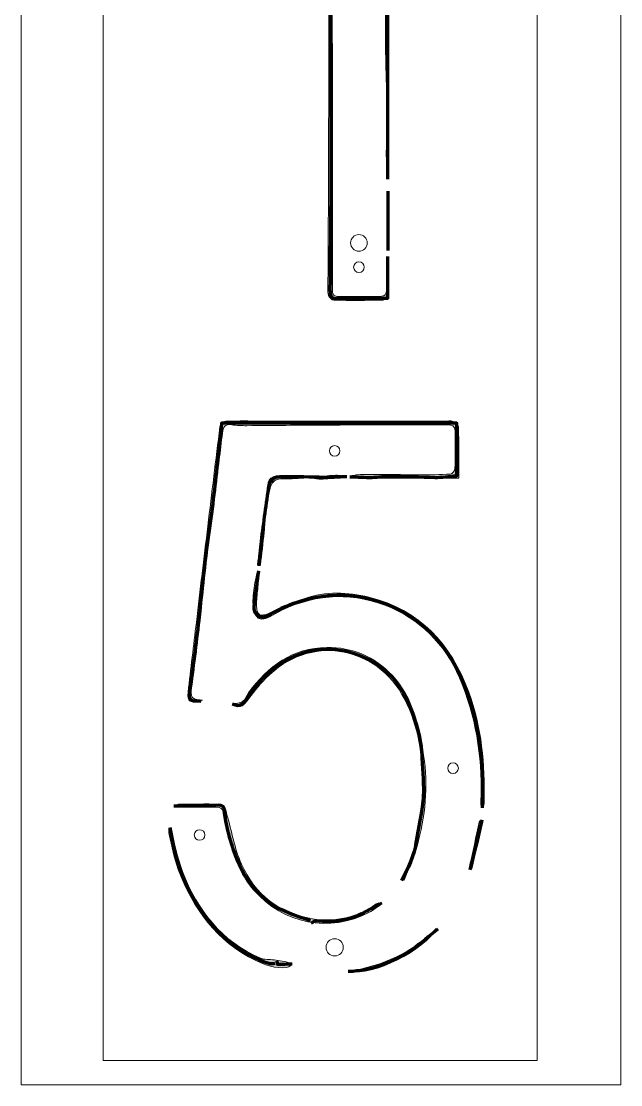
# Model space of a CAD drawing. Extents: x 108 to 503, y -304 to 1097.
# Drawn here: x 108 to 503, y -304 to 396 of the extents above; entities that cross this region are included whole.
import ezdxf

# ---------------------------------------------------------------- set-up
doc = ezdxf.new("R2010")
doc.units = 0
doc.header["$MEASUREMENT"] = 0
for name, color, linetype, lineweight in [('1', 7, 'Continuous', 0), ('2', 7, 'Continuous', 0), ('5', 7, 'Continuous', 0), ('Number Stencils\xa0Image', 7, 'Continuous', 0)]:
    doc.layers.add(name, color=color, linetype=linetype, lineweight=lineweight)
picture_1 = doc.add_image_def('image1.png', size_in_pixel=(395, 1401))
picture_2 = doc.add_image_def('image2.png', size_in_pixel=(395, 1401))

# ---------------------------------------------------------------- blocks, each defined once
blk = doc.blocks.new('Block_1')
at = {"layer": 'Number Stencils\xa0Image', "true_color": 0x000000, "transparency": 33554687}
h = blk.add_hatch(color=18, dxfattribs=at)
h.dxf.hatch_style = 2
edge = h.paths.add_edge_path()
edge.add_spline(control_points=[(350.19, 239.96), (350.19, 231.86), (350.32, 223.75), (350.02, 215.65), (349.99, 214.62), (347.7, 212.85), (346.42, 212.83), (335.59, 212.58), (324.76, 212.55), (313.93, 212.77), (312.72, 212.79), (311.09, 214.51), (310.48, 215.83), (309.83, 217.23), (310.07, 219.09), (310.08, 220.76), (310.2, 247.08), (310.39, 273.4), (310.46, 299.72), (310.61, 354.46), (310.78, 409.2), (310.75, 463.93), (310.74, 487.57), (310.23, 511.2), (309.96, 534.83), (309.89, 540.87), (309.2, 541.65), (302.94, 541.66), (287.27, 541.69), (271.61, 541.76), (255.95, 541.48), (251.91, 541.41), (250.61, 542.74), (250.67, 546.57), (250.81, 555.4), (250.91, 564.24), (250.64, 573.07), (250.5, 577.69), (252.27, 579.15), (256.74, 579.13), (286.07, 578.99), (315.4, 578.95), (344.73, 579.09), (349.69, 579.12), (350.37, 576.83), (350.36, 572.66), (350.26, 523.5), (350.31, 474.34), (350.28, 425.18), (350.24, 383.19), (350.15, 341.21), (350.08, 299.22), (350.08, 297.57), (350.08, 295.93), (349.19, 294.23), (348.96, 299.46), (348.52, 304.7), (348.53, 309.93), (348.54, 319.72), (349, 329.51), (348.91, 339.29), (348.78, 353.1), (348.12, 366.9), (348.04, 380.71), (347.89, 405.34), (347.9, 429.98), (348.03, 454.62), (348.12, 474.27), (348.67, 493.92), (348.66, 513.57), (348.65, 532.88), (348.09, 552.19), (348.01, 571.5), (347.99, 575.74), (346.4, 576.88), (342.39, 576.86), (314.4, 576.77), (286.41, 576.82), (258.42, 576.95), (254.68, 576.96), (252.99, 575.87), (253, 571.84), (253.03, 564.35), (252.67, 556.86), (252.35, 549.38), (252.17, 545), (253.78, 543.12), (258.46, 543.19), (273.96, 543.43), (289.46, 543.31), (304.96, 543.31), (312.02, 543.31), (312.98, 542.41), (312.92, 535.15), (312.8, 522.17), (312.32, 509.18), (312.36, 496.2), (312.49, 454.23), (312.89, 412.26), (312.99, 370.3), (313.1, 320.97), (313.01, 271.64), (313.01, 222.32), (313.01, 215.17), (313.03, 215.18), (320.23, 215.2), (327.06, 215.22), (333.89, 215.21), (340.72, 215.21), (348.71, 215.22), (348.72, 215.22), (348.75, 223.45), (348.76, 228.9), (348.75, 234.36), (348.75, 239.82), (349.23, 239.87), (349.71, 239.92), (350.19, 239.96)], knot_values=[0, 0, 0, 0, 1, 1, 1, 2, 2, 2, 3, 3, 3, 4, 4, 4, 5, 5, 5, 6, 6, 6, 7, 7, 7, 8, 8, 8, 9, 9, 9, 10, 10, 10, 11, 11, 11, 12, 12, 12, 13, 13, 13, 14, 14, 14, 15, 15, 15, 16, 16, 16, 17, 17, 17, 18, 18, 18, 19, 19, 19, 20, 20, 20, 21, 21, 21, 22, 22, 22, 23, 23, 23, 24, 24, 24, 25, 25, 25, 26, 26, 26, 27, 27, 27, 28, 28, 28, 29, 29, 29, 30, 30, 30, 31, 31, 31, 32, 32, 32, 33, 33, 33, 34, 34, 34, 35, 35, 35, 36, 36, 36, 37, 37, 37, 38, 38, 38, 39, 39, 39, 39], degree=3, periodic=0)
h = blk.add_hatch(color=18, dxfattribs=at)
h.dxf.hatch_style = 2
edge = h.paths.add_edge_path()
edge.add_spline(control_points=[(348.85, 246.79), (348.85, 258.9), (348.85, 271), (348.85, 283.11), (349.21, 283.11), (349.57, 283.11), (349.93, 283.11), (349.93, 271), (349.93, 258.9), (349.93, 246.8), (349.57, 246.79), (349.21, 246.79), (348.85, 246.79)], knot_values=[0, 0, 0, 0, 1, 1, 1, 2, 2, 2, 3, 3, 3, 4, 4, 4, 4], degree=3, periodic=0)
h = blk.add_hatch(color=18, dxfattribs=at)
h.dxf.hatch_style = 2
edge = h.paths.add_edge_path()
edge.add_spline(control_points=[(396.24, 95.62), (372.59, 95.62), (349.27, 95.62), (325.96, 95.62), (325.9, 96.14), (325.84, 96.67), (325.79, 97.19), (327.71, 97.44), (329.63, 97.88), (331.55, 97.91), (337.84, 98.02), (344.13, 98.02), (350.42, 97.98), (357.05, 97.93), (363.67, 97.69), (370.29, 97.7), (377.09, 97.72), (383.9, 97.78), (390.67, 98.24), (391.82, 98.32), (393.73, 100.45), (393.77, 101.69), (394.05, 110.01), (393.96, 118.34), (393.91, 126.67), (393.9, 130.08), (391.54, 130.64), (388.78, 130.64), (361.84, 130.6), (334.9, 130.62), (307.96, 130.53), (290.85, 130.47), (273.74, 130.21), (256.63, 130.12), (253.31, 130.1), (249.95, 130.15), (246.69, 130.68), (242.1, 131.43), (240.98, 129.11), (240.54, 125.2), (239.2, 113.29), (237.65, 101.41), (236.15, 89.53), (234.46, 76.17), (232.62, 62.82), (231.04, 49.44), (229.01, 32.1), (227.24, 14.73), (225.23, -2.61), (223.73, -15.49), (221.97, -28.35), (220.44, -41.23), (219.92, -45.54), (217.85, -50.83), (227.34, -50.67), (219.22, -53.01), (217.27, -51.69), (217.94, -45.52), (219.62, -30.14), (221.54, -14.79), (223.36, 0.57), (225.87, 21.7), (228.36, 42.84), (230.9, 63.97), (233.52, 85.77), (236.22, 107.55), (238.84, 129.35), (239.29, 133.08), (242.02, 133.19), (244.73, 133.19), (258.06, 133.22), (271.38, 133.17), (284.7, 133.17), (318.67, 133.15), (352.65, 133.15), (386.62, 133.13), (388.62, 133.13), (390.78, 133.58), (392.56, 132.95), (394.03, 132.42), (396.05, 130.63), (396.08, 129.35), (396.35, 118.26), (396.24, 107.15), (396.24, 95.62)], knot_values=[0, 0, 0, 0, 1, 1, 1, 2, 2, 2, 3, 3, 3, 4, 4, 4, 5, 5, 5, 6, 6, 6, 7, 7, 7, 8, 8, 8, 9, 9, 9, 10, 10, 10, 11, 11, 11, 12, 12, 12, 13, 13, 13, 14, 14, 14, 15, 15, 15, 16, 16, 16, 17, 17, 17, 18, 18, 18, 19, 19, 19, 20, 20, 20, 21, 21, 21, 22, 22, 22, 23, 23, 23, 24, 24, 24, 25, 25, 25, 26, 26, 26, 27, 27, 27, 28, 28, 28, 28], degree=3, periodic=0)
h = blk.add_hatch(color=18, dxfattribs=at)
h.dxf.hatch_style = 2
edge = h.paths.add_edge_path()
edge.add_spline(control_points=[(269.04, 74.03), (269.54, 80.36), (269.77, 86.73), (270.76, 92.99), (271, 94.53), (273.72, 96.79), (275.33, 96.82), (282.87, 96.93), (290.42, 96.37), (297.96, 96.06), (297.96, 96.06), (298.06, 95.92), (298.06, 95.92), (294.67, 95.69), (291.28, 95.42), (287.89, 95.25), (283.96, 95.05), (279.86, 95.54), (276.15, 94.55), (274.35, 94.06), (272.6, 91.09), (271.98, 88.91), (270.6, 84.05), (269.94, 78.98), (268.99, 74), (268.99, 74), (269.04, 74.03), (269.04, 74.03)], knot_values=[0, 0, 0, 0, 1, 1, 1, 2, 2, 2, 3, 3, 3, 4, 4, 4, 5, 5, 5, 6, 6, 6, 7, 7, 7, 8, 8, 8, 9, 9, 9, 9], degree=3, periodic=0)
h = blk.add_hatch(color=18, dxfattribs=at)
h.dxf.hatch_style = 2
edge = h.paths.add_edge_path()
edge.add_spline(control_points=[(297.96, 96.06), (302.37, 96.45), (306.78, 96.88), (311.19, 97.21), (314.67, 97.47), (318.15, 97.61), (321.66, 96.96), (313.83, 95.56), (306.03, 93.54), (298.06, 95.92), (298.06, 95.92), (297.96, 96.06), (297.96, 96.06)], knot_values=[0, 0, 0, 0, 1, 1, 1, 2, 2, 2, 3, 3, 3, 4, 4, 4, 4], degree=3, periodic=0)
h = blk.add_hatch(color=18, dxfattribs=at)
h.dxf.hatch_style = 2
edge = h.paths.add_edge_path()
edge.add_spline(control_points=[(268.99, 74), (268.68, 69.27), (268.51, 64.53), (268.04, 59.82), (267.33, 52.68), (266.41, 45.56), (265.57, 38.43), (264.9, 38.52), (264.24, 38.61), (263.57, 38.7), (265.39, 50.48), (267.21, 62.26), (269.04, 74.03), (269.04, 74.03), (268.99, 74), (268.99, 74)], knot_values=[0, 0, 0, 0, 1, 1, 1, 2, 2, 2, 3, 3, 3, 4, 4, 4, 5, 5, 5, 5], degree=3, periodic=0)
h = blk.add_hatch(color=18, dxfattribs=at)
h.dxf.hatch_style = 2
edge = h.paths.add_edge_path()
edge.add_spline(control_points=[(410.93, -120.8), (410.93, -118.55), (410.89, -116.3), (410.94, -114.05), (411.54, -87.08), (407.52, -60.89), (396.76, -36.04), (386.98, -13.45), (370.66, 3.05), (347.64, 11.81), (322.95, 21.2), (298.66, 18.78), (275.39, 6.28), (274.51, 5.81), (273.63, 5.34), (272.76, 4.85), (269.59, 3.12), (265.8, 1.25), (263.14, 4.35), (261.29, 6.5), (260.72, 10.27), (260.67, 13.33), (260.59, 17.79), (261.41, 22.28), (262.01, 26.73), (262.32, 29.08), (262.98, 31.39), (263.47, 33.71), (263.93, 33.64), (264.38, 33.56), (264.83, 33.48), (264.48, 29.81), (264.1, 26.15), (263.79, 22.48), (263.48, 18.83), (263.04, 15.18), (263.03, 11.52), (263, 5.31), (265.55, 4.05), (271.33, 6.62), (279.05, 10.07), (286.78, 13.59), (294.77, 16.28), (308.67, 20.94), (322.91, 20.7), (337.03, 17.15), (370.66, 8.71), (391.11, -13.55), (402.89, -45.31), (411.58, -68.74), (413.39, -92.95), (413.01, -117.56), (413, -118.39), (412.9, -119.22), (412.75, -120.03), (412.7, -120.3), (412.38, -120.52), (412.18, -120.76), (411.76, -120.77), (411.35, -120.78), (410.93, -120.8)], knot_values=[0, 0, 0, 0, 1, 1, 1, 2, 2, 2, 3, 3, 3, 4, 4, 4, 5, 5, 5, 6, 6, 6, 7, 7, 7, 8, 8, 8, 9, 9, 9, 10, 10, 10, 11, 11, 11, 12, 12, 12, 13, 13, 13, 14, 14, 14, 15, 15, 15, 16, 16, 16, 17, 17, 17, 18, 18, 18, 19, 19, 19, 20, 20, 20, 20], degree=3, periodic=0)
h = blk.add_hatch(color=18, dxfattribs=at)
h.dxf.hatch_style = 2
edge = h.paths.add_edge_path()
edge.add_spline(control_points=[(358.7, -168.64), (358.77, -168.04), (358.67, -167.35), (358.94, -166.86), (369.23, -148.03), (372.28, -127.36), (372.36, -106.5), (372.43, -87.14), (369.7, -67.67), (360.69, -50.2), (342.03, -14), (297.74, -6.82), (268.98, -36.4), (264.47, -41.03), (260.56, -46.26), (256.57, -51.37), (253.33, -55.53), (252.28, -55.88), (247.12, -53.28), (249.43, -52.74), (252.1, -52.77), (253.86, -51.52), (255.62, -50.28), (256.38, -47.69), (257.76, -45.82), (270.62, -28.36), (286.88, -16.19), (309.36, -15.95), (326.14, -15.77), (340.79, -21.99), (352.51, -34.51), (366.38, -49.32), (370.09, -68.1), (373.12, -87.04), (376.36, -107.23), (374.22, -127.25), (368.86, -146.85), (366.76, -154.51), (363.19, -161.77), (360.3, -169.22), (359.77, -169.02), (359.23, -168.83), (358.7, -168.64)], knot_values=[0, 0, 0, 0, 1, 1, 1, 2, 2, 2, 3, 3, 3, 4, 4, 4, 5, 5, 5, 6, 6, 6, 7, 7, 7, 8, 8, 8, 9, 9, 9, 10, 10, 10, 11, 11, 11, 12, 12, 12, 13, 13, 13, 14, 14, 14, 14], degree=3, periodic=0)
h = blk.add_hatch(color=18, dxfattribs=at)
h.dxf.hatch_style = 2
edge = h.paths.add_edge_path()
edge.add_spline(control_points=[(209.95, -119.98), (210.7, -119.71), (211.46, -119.21), (212.21, -119.2), (220.81, -119.12), (229.4, -119.02), (238, -119.12), (242.57, -119.17), (242.67, -123.03), (243.56, -126.2), (246.62, -137.05), (248.55, -148.43), (253.1, -158.63), (262.05, -178.72), (277.74, -191.26), (299.97, -194.7), (315.27, -197.07), (329.26, -193.84), (341.93, -184.89), (342.32, -184.61), (342.82, -184.44), (343.29, -184.31), (343.6, -184.22), (343.94, -184.29), (344.95, -185.31), (342.45, -187.03), (340.1, -189.03), (337.43, -190.42), (310.97, -204.22), (280.81, -198.15), (261.09, -175.6), (249.75, -162.63), (245.82, -146.72), (241.93, -130.7), (241.5, -128.93), (241.14, -127.1), (241.08, -125.28), (240.98, -122.03), (239.4, -121.08), (236.29, -121.13), (227.53, -121.28), (218.77, -121.18), (210.01, -121.18), (209.99, -120.78), (209.97, -120.38), (209.95, -119.98)], knot_values=[0, 0, 0, 0, 1, 1, 1, 2, 2, 2, 3, 3, 3, 4, 4, 4, 5, 5, 5, 6, 6, 6, 7, 7, 7, 8, 8, 8, 9, 9, 9, 10, 10, 10, 11, 11, 11, 12, 12, 12, 13, 13, 13, 14, 14, 14, 15, 15, 15, 15], degree=3, periodic=0)
h = blk.add_hatch(color=18, dxfattribs=at)
h.dxf.hatch_style = 2
edge = h.paths.add_edge_path()
edge.add_spline(control_points=[(412.2, -131.02), (409.74, -141.31), (407.29, -151.6), (404.84, -161.89), (404.28, -161.74), (403.72, -161.59), (403.16, -161.44), (405.42, -151.01), (407.69, -140.58), (409.96, -130.15), (410.7, -130.44), (411.45, -130.73), (412.2, -131.02)], knot_values=[0, 0, 0, 0, 1, 1, 1, 2, 2, 2, 3, 3, 3, 4, 4, 4, 4], degree=3, periodic=0)
h = blk.add_hatch(color=18, dxfattribs=at)
h.dxf.hatch_style = 2
edge = h.paths.add_edge_path()
edge.add_spline(control_points=[(206.38, -135.5), (208.98, -144.89), (210.8, -154.59), (214.31, -163.63), (224.14, -188.97), (239.75, -209.52), (265.55, -220.59), (268.24, -221.75), (271.59, -221.33), (274.61, -221.78), (278.18, -222.3), (281.73, -222.94), (285.27, -223.66), (285.59, -223.72), (285.99, -225.18), (285.89, -225.25), (284.85, -225.9), (283.74, -226.76), (282.59, -226.87), (275.42, -227.51), (268.96, -225.3), (262.55, -222.19), (236.73, -209.64), (221.34, -188.17), (211.41, -162.23), (208.57, -154.83), (207.26, -146.84), (205.35, -139.1), (205.07, -137.94), (205.31, -136.66), (205.31, -135.43), (205.67, -135.45), (206.03, -135.47), (206.38, -135.5)], knot_values=[0, 0, 0, 0, 1, 1, 1, 2, 2, 2, 3, 3, 3, 4, 4, 4, 5, 5, 5, 6, 6, 6, 7, 7, 7, 8, 8, 8, 9, 9, 9, 10, 10, 10, 11, 11, 11, 11], degree=3, periodic=0)
h = blk.add_hatch(color=18, dxfattribs=at)
h.dxf.hatch_style = 2
edge = h.paths.add_edge_path()
edge.add_spline(control_points=[(381.44, -201.06), (374.28, -215.11), (339.31, -232.73), (324.3, -229.38), (346.48, -225.43), (365.78, -216.95), (381.44, -201.06)], knot_values=[0, 0, 0, 0, 1, 1, 1, 2, 2, 2, 2], degree=3, periodic=0)
at = {"layer": 'Number Stencils\xa0Image'}
for points, knots in [([(448, -288), (352.67, -288), (257.33, -288), (162, -288), (162, 165.67), (162, 619.33), (162, 1073), (257.33, 1073), (352.67, 1073), (448, 1073), (448, 619.33), (448, 165.67), (448, -288)], [0, 0, 0, 0, 1, 1, 1, 2, 2, 2, 3, 3, 3, 4, 4, 4, 4]), ([(350.19, 239.96), (349.71, 239.92), (349.23, 239.87), (348.75, 239.82), (348.75, 234.36), (348.76, 228.9), (348.75, 223.45), (348.72, 215.22), (348.71, 215.22), (340.72, 215.21), (333.89, 215.21), (327.06, 215.22), (320.23, 215.2), (313.03, 215.18), (313.01, 215.17), (313.01, 222.32), (313.01, 271.64), (313.1, 320.97), (312.99, 370.3), (312.89, 412.26), (312.49, 454.23), (312.36, 496.2), (312.32, 509.18), (312.8, 522.17), (312.92, 535.15), (312.98, 542.41), (312.02, 543.31), (304.96, 543.31), (289.46, 543.31), (273.96, 543.43), (258.46, 543.19), (253.78, 543.12), (252.17, 545), (252.35, 549.38), (252.67, 556.86), (253.03, 564.35), (253, 571.84), (252.99, 575.87), (254.68, 576.96), (258.42, 576.95), (286.41, 576.82), (314.4, 576.77), (342.39, 576.86), (346.4, 576.88), (347.99, 575.74), (348.01, 571.5), (348.09, 552.19), (348.65, 532.88), (348.66, 513.57), (348.67, 493.92), (348.12, 474.27), (348.03, 454.62), (347.9, 429.98), (347.89, 405.34), (348.04, 380.71), (348.12, 366.9), (348.78, 353.1), (348.91, 339.29), (349, 329.51), (348.54, 319.72), (348.53, 309.93), (348.52, 304.7), (348.96, 299.46), (349.19, 294.23), (350.08, 295.93), (350.08, 297.57), (350.08, 299.22), (350.15, 341.21), (350.24, 383.19), (350.28, 425.18), (350.31, 474.34), (350.26, 523.5), (350.36, 572.66), (350.37, 576.83), (349.69, 579.12), (344.73, 579.09), (315.4, 578.95), (286.07, 578.99), (256.74, 579.13), (252.27, 579.15), (250.5, 577.69), (250.64, 573.07), (250.91, 564.24), (250.81, 555.4), (250.67, 546.57), (250.61, 542.74), (251.91, 541.41), (255.95, 541.48), (271.61, 541.76), (287.27, 541.69), (302.94, 541.66), (309.2, 541.65), (309.89, 540.87), (309.96, 534.83), (310.23, 511.2), (310.74, 487.57), (310.75, 463.93), (310.78, 409.2), (310.61, 354.46), (310.46, 299.72), (310.39, 273.4), (310.2, 247.08), (310.08, 220.76), (310.07, 219.09), (309.83, 217.23), (310.48, 215.83), (311.09, 214.51), (312.72, 212.79), (313.93, 212.77), (324.76, 212.55), (335.59, 212.58), (346.42, 212.83), (347.7, 212.85), (349.99, 214.62), (350.02, 215.65), (350.32, 223.75), (350.19, 231.86), (350.19, 239.96)], [0, 0, 0, 0, 1, 1, 1, 2, 2, 2, 3, 3, 3, 4, 4, 4, 5, 5, 5, 6, 6, 6, 7, 7, 7, 8, 8, 8, 9, 9, 9, 10, 10, 10, 11, 11, 11, 12, 12, 12, 13, 13, 13, 14, 14, 14, 15, 15, 15, 16, 16, 16, 17, 17, 17, 18, 18, 18, 19, 19, 19, 20, 20, 20, 21, 21, 21, 22, 22, 22, 23, 23, 23, 24, 24, 24, 25, 25, 25, 26, 26, 26, 27, 27, 27, 28, 28, 28, 29, 29, 29, 30, 30, 30, 31, 31, 31, 32, 32, 32, 33, 33, 33, 34, 34, 34, 35, 35, 35, 36, 36, 36, 37, 37, 37, 38, 38, 38, 39, 39, 39, 39]), ([(350.19, 239.96), (350.19, 231.86), (350.32, 223.75), (350.02, 215.65), (349.99, 214.62), (347.7, 212.85), (346.42, 212.83), (335.59, 212.58), (324.76, 212.55), (313.93, 212.77), (312.72, 212.79), (311.09, 214.51), (310.48, 215.83), (309.83, 217.23), (310.07, 219.09), (310.08, 220.76), (310.2, 247.08), (310.39, 273.4), (310.46, 299.72), (310.61, 354.46), (310.78, 409.2), (310.75, 463.93), (310.74, 487.57), (310.23, 511.2), (309.96, 534.83), (309.89, 540.87), (309.2, 541.65), (302.94, 541.66), (287.27, 541.69), (271.61, 541.76), (255.95, 541.48), (251.91, 541.41), (250.61, 542.74), (250.67, 546.57), (250.81, 555.4), (250.91, 564.24), (250.64, 573.07), (250.5, 577.69), (252.27, 579.15), (256.74, 579.13), (286.07, 578.99), (315.4, 578.95), (344.73, 579.09), (349.69, 579.12), (350.37, 576.83), (350.36, 572.66), (350.26, 523.5), (350.31, 474.34), (350.28, 425.18), (350.24, 383.19), (350.15, 341.21), (350.08, 299.22), (350.08, 297.57), (350.08, 295.93), (349.19, 294.23), (348.96, 299.46), (348.52, 304.7), (348.53, 309.93), (348.54, 319.72), (349, 329.51), (348.91, 339.29), (348.78, 353.1), (348.12, 366.9), (348.04, 380.71), (347.89, 405.34), (347.9, 429.98), (348.03, 454.62), (348.12, 474.27), (348.67, 493.92), (348.66, 513.57), (348.65, 532.88), (348.09, 552.19), (348.01, 571.5), (347.99, 575.74), (346.4, 576.88), (342.39, 576.86), (314.4, 576.77), (286.41, 576.82), (258.42, 576.95), (254.68, 576.96), (252.99, 575.87), (253, 571.84), (253.03, 564.35), (252.67, 556.86), (252.35, 549.38), (252.17, 545), (253.78, 543.12), (258.46, 543.19), (273.96, 543.43), (289.46, 543.31), (304.96, 543.31), (312.02, 543.31), (312.98, 542.41), (312.92, 535.15), (312.8, 522.17), (312.32, 509.18), (312.36, 496.2), (312.49, 454.23), (312.89, 412.26), (312.99, 370.3), (313.1, 320.97), (313.01, 271.64), (313.01, 222.32), (313.01, 215.17), (313.03, 215.18), (320.23, 215.2), (327.06, 215.22), (333.89, 215.21), (340.72, 215.21), (348.71, 215.22), (348.72, 215.22), (348.75, 223.45), (348.76, 228.9), (348.75, 234.36), (348.75, 239.82), (349.23, 239.87), (349.71, 239.92), (350.19, 239.96)], [0, 0, 0, 0, 1, 1, 1, 2, 2, 2, 3, 3, 3, 4, 4, 4, 5, 5, 5, 6, 6, 6, 7, 7, 7, 8, 8, 8, 9, 9, 9, 10, 10, 10, 11, 11, 11, 12, 12, 12, 13, 13, 13, 14, 14, 14, 15, 15, 15, 16, 16, 16, 17, 17, 17, 18, 18, 18, 19, 19, 19, 20, 20, 20, 21, 21, 21, 22, 22, 22, 23, 23, 23, 24, 24, 24, 25, 25, 25, 26, 26, 26, 27, 27, 27, 28, 28, 28, 29, 29, 29, 30, 30, 30, 31, 31, 31, 32, 32, 32, 33, 33, 33, 34, 34, 34, 35, 35, 35, 36, 36, 36, 37, 37, 37, 38, 38, 38, 39, 39, 39, 39]), ([(348.85, 246.79), (349.21, 246.79), (349.57, 246.79), (349.93, 246.8), (349.93, 258.9), (349.93, 271), (349.93, 283.11), (349.57, 283.11), (349.21, 283.11), (348.85, 283.11), (348.85, 271), (348.85, 258.9), (348.85, 246.79)], [0, 0, 0, 0, 1, 1, 1, 2, 2, 2, 3, 3, 3, 4, 4, 4, 4]), ([(348.85, 246.79), (348.85, 258.9), (348.85, 271), (348.85, 283.11), (349.21, 283.11), (349.57, 283.11), (349.93, 283.11), (349.93, 271), (349.93, 258.9), (349.93, 246.8), (349.57, 246.79), (349.21, 246.79), (348.85, 246.79)], [0, 0, 0, 0, 1, 1, 1, 2, 2, 2, 3, 3, 3, 4, 4, 4, 4]), ([(396.24, 95.62), (396.24, 107.15), (396.35, 118.26), (396.08, 129.35), (396.05, 130.63), (394.03, 132.42), (392.56, 132.95), (390.78, 133.58), (388.62, 133.13), (386.62, 133.13), (352.65, 133.15), (318.67, 133.15), (284.7, 133.17), (271.38, 133.17), (258.06, 133.22), (244.73, 133.19), (242.02, 133.19), (239.29, 133.08), (238.84, 129.35), (236.22, 107.55), (233.52, 85.77), (230.9, 63.97), (228.36, 42.84), (225.87, 21.7), (223.36, 0.57), (221.54, -14.79), (219.62, -30.14), (217.94, -45.52), (217.27, -51.69), (219.22, -53.01), (227.34, -50.67), (217.85, -50.83), (219.92, -45.54), (220.44, -41.23), (221.97, -28.35), (223.73, -15.49), (225.23, -2.61), (227.24, 14.73), (229.01, 32.1), (231.04, 49.44), (232.62, 62.82), (234.46, 76.17), (236.15, 89.53), (237.65, 101.41), (239.2, 113.29), (240.54, 125.2), (240.98, 129.11), (242.1, 131.43), (246.69, 130.68), (249.95, 130.15), (253.31, 130.1), (256.63, 130.12), (273.74, 130.21), (290.85, 130.47), (307.96, 130.53), (334.9, 130.62), (361.84, 130.6), (388.78, 130.64), (391.54, 130.64), (393.9, 130.08), (393.91, 126.67), (393.96, 118.34), (394.05, 110.01), (393.77, 101.69), (393.73, 100.45), (391.82, 98.32), (390.67, 98.24), (383.9, 97.78), (377.09, 97.72), (370.29, 97.7), (363.67, 97.69), (357.05, 97.93), (350.42, 97.98), (344.13, 98.02), (337.84, 98.02), (331.55, 97.91), (329.63, 97.88), (327.71, 97.44), (325.79, 97.19), (325.84, 96.67), (325.9, 96.14), (325.96, 95.62), (349.27, 95.62), (372.59, 95.62), (396.24, 95.62)], [0, 0, 0, 0, 1, 1, 1, 2, 2, 2, 3, 3, 3, 4, 4, 4, 5, 5, 5, 6, 6, 6, 7, 7, 7, 8, 8, 8, 9, 9, 9, 10, 10, 10, 11, 11, 11, 12, 12, 12, 13, 13, 13, 14, 14, 14, 15, 15, 15, 16, 16, 16, 17, 17, 17, 18, 18, 18, 19, 19, 19, 20, 20, 20, 21, 21, 21, 22, 22, 22, 23, 23, 23, 24, 24, 24, 25, 25, 25, 26, 26, 26, 27, 27, 27, 28, 28, 28, 28]), ([(396.24, 95.62), (372.59, 95.62), (349.27, 95.62), (325.96, 95.62), (325.9, 96.14), (325.84, 96.67), (325.79, 97.19), (327.71, 97.44), (329.63, 97.88), (331.55, 97.91), (337.84, 98.02), (344.13, 98.02), (350.42, 97.98), (357.05, 97.93), (363.67, 97.69), (370.29, 97.7), (377.09, 97.72), (383.9, 97.78), (390.67, 98.24), (391.82, 98.32), (393.73, 100.45), (393.77, 101.69), (394.05, 110.01), (393.96, 118.34), (393.91, 126.67), (393.9, 130.08), (391.54, 130.64), (388.78, 130.64), (361.84, 130.6), (334.9, 130.62), (307.96, 130.53), (290.85, 130.47), (273.74, 130.21), (256.63, 130.12), (253.31, 130.1), (249.95, 130.15), (246.69, 130.68), (242.1, 131.43), (240.98, 129.11), (240.54, 125.2), (239.2, 113.29), (237.65, 101.41), (236.15, 89.53), (234.46, 76.17), (232.62, 62.82), (231.04, 49.44), (229.01, 32.1), (227.24, 14.73), (225.23, -2.61), (223.73, -15.49), (221.97, -28.35), (220.44, -41.23), (219.92, -45.54), (217.85, -50.83), (227.34, -50.67), (219.22, -53.01), (217.27, -51.69), (217.94, -45.52), (219.62, -30.14), (221.54, -14.79), (223.36, 0.57), (225.87, 21.7), (228.36, 42.84), (230.9, 63.97), (233.52, 85.77), (236.22, 107.55), (238.84, 129.35), (239.29, 133.08), (242.02, 133.19), (244.73, 133.19), (258.06, 133.22), (271.38, 133.17), (284.7, 133.17), (318.67, 133.15), (352.65, 133.15), (386.62, 133.13), (388.62, 133.13), (390.78, 133.58), (392.56, 132.95), (394.03, 132.42), (396.05, 130.63), (396.08, 129.35), (396.35, 118.26), (396.24, 107.15), (396.24, 95.62)], [0, 0, 0, 0, 1, 1, 1, 2, 2, 2, 3, 3, 3, 4, 4, 4, 5, 5, 5, 6, 6, 6, 7, 7, 7, 8, 8, 8, 9, 9, 9, 10, 10, 10, 11, 11, 11, 12, 12, 12, 13, 13, 13, 14, 14, 14, 15, 15, 15, 16, 16, 16, 17, 17, 17, 18, 18, 18, 19, 19, 19, 20, 20, 20, 21, 21, 21, 22, 22, 22, 23, 23, 23, 24, 24, 24, 25, 25, 25, 26, 26, 26, 27, 27, 27, 28, 28, 28, 28]), ([(297.96, 96.06), (290.42, 96.37), (282.87, 96.93), (275.33, 96.82), (273.72, 96.79), (271, 94.53), (270.76, 92.99), (269.77, 86.73), (269.54, 80.36), (269.04, 74.03), (267.21, 62.26), (265.39, 50.48), (263.57, 38.7), (264.24, 38.61), (264.9, 38.52), (265.57, 38.43), (266.41, 45.56), (267.33, 52.68), (268.04, 59.82), (268.51, 64.53), (268.68, 69.27), (268.99, 74), (269.94, 78.98), (270.6, 84.05), (271.98, 88.91), (272.6, 91.09), (274.35, 94.06), (276.15, 94.55), (279.86, 95.54), (283.96, 95.05), (287.89, 95.25), (291.28, 95.42), (294.67, 95.69), (298.06, 95.92), (306.03, 93.54), (313.83, 95.56), (321.66, 96.96), (318.15, 97.61), (314.67, 97.47), (311.19, 97.21), (306.78, 96.88), (302.37, 96.45), (297.96, 96.06)], [0, 0, 0, 0, 1, 1, 1, 2, 2, 2, 3, 3, 3, 4, 4, 4, 5, 5, 5, 6, 6, 6, 7, 7, 7, 8, 8, 8, 9, 9, 9, 10, 10, 10, 11, 11, 11, 12, 12, 12, 13, 13, 13, 14, 14, 14, 14]), ([(269.04, 74.03), (269.54, 80.36), (269.77, 86.73), (270.76, 92.99), (271, 94.53), (273.72, 96.79), (275.33, 96.82), (282.87, 96.93), (290.42, 96.37), (297.96, 96.06), (297.96, 96.06), (298.06, 95.92), (298.06, 95.92), (294.67, 95.69), (291.28, 95.42), (287.89, 95.25), (283.96, 95.05), (279.86, 95.54), (276.15, 94.55), (274.35, 94.06), (272.6, 91.09), (271.98, 88.91), (270.6, 84.05), (269.94, 78.98), (268.99, 74), (268.99, 74), (269.04, 74.03), (269.04, 74.03)], [0, 0, 0, 0, 1, 1, 1, 2, 2, 2, 3, 3, 3, 4, 4, 4, 5, 5, 5, 6, 6, 6, 7, 7, 7, 8, 8, 8, 9, 9, 9, 9]), ([(297.96, 96.06), (302.37, 96.45), (306.78, 96.88), (311.19, 97.21), (314.67, 97.47), (318.15, 97.61), (321.66, 96.96), (313.83, 95.56), (306.03, 93.54), (298.06, 95.92), (298.06, 95.92), (297.96, 96.06), (297.96, 96.06)], [0, 0, 0, 0, 1, 1, 1, 2, 2, 2, 3, 3, 3, 4, 4, 4, 4]), ([(268.99, 74), (268.68, 69.27), (268.51, 64.53), (268.04, 59.82), (267.33, 52.68), (266.41, 45.56), (265.57, 38.43), (264.9, 38.52), (264.24, 38.61), (263.57, 38.7), (265.39, 50.48), (267.21, 62.26), (269.04, 74.03), (269.04, 74.03), (268.99, 74), (268.99, 74)], [0, 0, 0, 0, 1, 1, 1, 2, 2, 2, 3, 3, 3, 4, 4, 4, 5, 5, 5, 5]), ([(410.93, -120.8), (411.35, -120.78), (411.76, -120.77), (412.18, -120.76), (412.38, -120.52), (412.7, -120.3), (412.75, -120.03), (412.9, -119.22), (413, -118.39), (413.01, -117.56), (413.39, -92.95), (411.58, -68.74), (402.89, -45.31), (391.11, -13.55), (370.66, 8.71), (337.03, 17.15), (322.91, 20.7), (308.67, 20.94), (294.77, 16.28), (286.78, 13.59), (279.05, 10.07), (271.33, 6.62), (265.55, 4.05), (263, 5.31), (263.03, 11.52), (263.04, 15.18), (263.48, 18.83), (263.79, 22.48), (264.1, 26.15), (264.48, 29.81), (264.83, 33.48), (264.38, 33.56), (263.93, 33.64), (263.47, 33.71), (262.98, 31.39), (262.32, 29.08), (262.01, 26.73), (261.41, 22.28), (260.59, 17.79), (260.67, 13.33), (260.72, 10.27), (261.29, 6.5), (263.14, 4.35), (265.8, 1.25), (269.59, 3.12), (272.76, 4.85), (273.63, 5.34), (274.51, 5.81), (275.39, 6.28), (298.66, 18.78), (322.95, 21.2), (347.64, 11.81), (370.66, 3.05), (386.98, -13.45), (396.76, -36.04), (407.52, -60.89), (411.54, -87.08), (410.94, -114.05), (410.89, -116.3), (410.93, -118.55), (410.93, -120.8)], [0, 0, 0, 0, 1, 1, 1, 2, 2, 2, 3, 3, 3, 4, 4, 4, 5, 5, 5, 6, 6, 6, 7, 7, 7, 8, 8, 8, 9, 9, 9, 10, 10, 10, 11, 11, 11, 12, 12, 12, 13, 13, 13, 14, 14, 14, 15, 15, 15, 16, 16, 16, 17, 17, 17, 18, 18, 18, 19, 19, 19, 20, 20, 20, 20]), ([(410.93, -120.8), (410.93, -118.55), (410.89, -116.3), (410.94, -114.05), (411.54, -87.08), (407.52, -60.89), (396.76, -36.04), (386.98, -13.45), (370.66, 3.05), (347.64, 11.81), (322.95, 21.2), (298.66, 18.78), (275.39, 6.28), (274.51, 5.81), (273.63, 5.34), (272.76, 4.85), (269.59, 3.12), (265.8, 1.25), (263.14, 4.35), (261.29, 6.5), (260.72, 10.27), (260.67, 13.33), (260.59, 17.79), (261.41, 22.28), (262.01, 26.73), (262.32, 29.08), (262.98, 31.39), (263.47, 33.71), (263.93, 33.64), (264.38, 33.56), (264.83, 33.48), (264.48, 29.81), (264.1, 26.15), (263.79, 22.48), (263.48, 18.83), (263.04, 15.18), (263.03, 11.52), (263, 5.31), (265.55, 4.05), (271.33, 6.62), (279.05, 10.07), (286.78, 13.59), (294.77, 16.28), (308.67, 20.94), (322.91, 20.7), (337.03, 17.15), (370.66, 8.71), (391.11, -13.55), (402.89, -45.31), (411.58, -68.74), (413.39, -92.95), (413.01, -117.56), (413, -118.39), (412.9, -119.22), (412.75, -120.03), (412.7, -120.3), (412.38, -120.52), (412.18, -120.76), (411.76, -120.77), (411.35, -120.78), (410.93, -120.8)], [0, 0, 0, 0, 1, 1, 1, 2, 2, 2, 3, 3, 3, 4, 4, 4, 5, 5, 5, 6, 6, 6, 7, 7, 7, 8, 8, 8, 9, 9, 9, 10, 10, 10, 11, 11, 11, 12, 12, 12, 13, 13, 13, 14, 14, 14, 15, 15, 15, 16, 16, 16, 17, 17, 17, 18, 18, 18, 19, 19, 19, 20, 20, 20, 20]), ([(358.7, -168.64), (359.23, -168.83), (359.77, -169.02), (360.3, -169.22), (363.19, -161.77), (366.76, -154.51), (368.86, -146.85), (374.22, -127.25), (376.36, -107.23), (373.12, -87.04), (370.09, -68.1), (366.38, -49.32), (352.51, -34.51), (340.79, -21.99), (326.14, -15.77), (309.36, -15.95), (286.88, -16.19), (270.62, -28.36), (257.76, -45.82), (256.38, -47.69), (255.62, -50.28), (253.86, -51.52), (252.1, -52.77), (249.43, -52.74), (247.12, -53.28), (252.28, -55.88), (253.33, -55.53), (256.57, -51.37), (260.56, -46.26), (264.47, -41.03), (268.98, -36.4), (297.74, -6.82), (342.03, -14), (360.69, -50.2), (369.7, -67.67), (372.43, -87.14), (372.36, -106.5), (372.28, -127.36), (369.23, -148.03), (358.94, -166.86), (358.67, -167.35), (358.77, -168.04), (358.7, -168.64)], [0, 0, 0, 0, 1, 1, 1, 2, 2, 2, 3, 3, 3, 4, 4, 4, 5, 5, 5, 6, 6, 6, 7, 7, 7, 8, 8, 8, 9, 9, 9, 10, 10, 10, 11, 11, 11, 12, 12, 12, 13, 13, 13, 14, 14, 14, 14]), ([(358.7, -168.64), (358.77, -168.04), (358.67, -167.35), (358.94, -166.86), (369.23, -148.03), (372.28, -127.36), (372.36, -106.5), (372.43, -87.14), (369.7, -67.67), (360.69, -50.2), (342.03, -14), (297.74, -6.82), (268.98, -36.4), (264.47, -41.03), (260.56, -46.26), (256.57, -51.37), (253.33, -55.53), (252.28, -55.88), (247.12, -53.28), (249.43, -52.74), (252.1, -52.77), (253.86, -51.52), (255.62, -50.28), (256.38, -47.69), (257.76, -45.82), (270.62, -28.36), (286.88, -16.19), (309.36, -15.95), (326.14, -15.77), (340.79, -21.99), (352.51, -34.51), (366.38, -49.32), (370.09, -68.1), (373.12, -87.04), (376.36, -107.23), (374.22, -127.25), (368.86, -146.85), (366.76, -154.51), (363.19, -161.77), (360.3, -169.22), (359.77, -169.02), (359.23, -168.83), (358.7, -168.64)], [0, 0, 0, 0, 1, 1, 1, 2, 2, 2, 3, 3, 3, 4, 4, 4, 5, 5, 5, 6, 6, 6, 7, 7, 7, 8, 8, 8, 9, 9, 9, 10, 10, 10, 11, 11, 11, 12, 12, 12, 13, 13, 13, 14, 14, 14, 14]), ([(209.95, -119.98), (209.97, -120.38), (209.99, -120.78), (210.01, -121.18), (218.77, -121.18), (227.53, -121.28), (236.29, -121.13), (239.4, -121.08), (240.98, -122.03), (241.08, -125.28), (241.14, -127.1), (241.5, -128.93), (241.93, -130.7), (245.82, -146.72), (249.75, -162.63), (261.09, -175.6), (280.81, -198.15), (310.97, -204.22), (337.43, -190.42), (340.1, -189.03), (342.45, -187.03), (344.95, -185.31), (343.94, -184.29), (343.6, -184.22), (343.29, -184.31), (342.82, -184.44), (342.32, -184.61), (341.93, -184.89), (329.26, -193.84), (315.27, -197.07), (299.97, -194.7), (277.74, -191.26), (262.05, -178.72), (253.1, -158.63), (248.55, -148.43), (246.62, -137.05), (243.56, -126.2), (242.67, -123.03), (242.57, -119.17), (238, -119.12), (229.4, -119.02), (220.81, -119.12), (212.21, -119.2), (211.46, -119.21), (210.7, -119.71), (209.95, -119.98)], [0, 0, 0, 0, 1, 1, 1, 2, 2, 2, 3, 3, 3, 4, 4, 4, 5, 5, 5, 6, 6, 6, 7, 7, 7, 8, 8, 8, 9, 9, 9, 10, 10, 10, 11, 11, 11, 12, 12, 12, 13, 13, 13, 14, 14, 14, 15, 15, 15, 15]), ([(209.95, -119.98), (210.7, -119.71), (211.46, -119.21), (212.21, -119.2), (220.81, -119.12), (229.4, -119.02), (238, -119.12), (242.57, -119.17), (242.67, -123.03), (243.56, -126.2), (246.62, -137.05), (248.55, -148.43), (253.1, -158.63), (262.05, -178.72), (277.74, -191.26), (299.97, -194.7), (315.27, -197.07), (329.26, -193.84), (341.93, -184.89), (342.32, -184.61), (342.82, -184.44), (343.29, -184.31), (343.6, -184.22), (343.94, -184.29), (344.95, -185.31), (342.45, -187.03), (340.1, -189.03), (337.43, -190.42), (310.97, -204.22), (280.81, -198.15), (261.09, -175.6), (249.75, -162.63), (245.82, -146.72), (241.93, -130.7), (241.5, -128.93), (241.14, -127.1), (241.08, -125.28), (240.98, -122.03), (239.4, -121.08), (236.29, -121.13), (227.53, -121.28), (218.77, -121.18), (210.01, -121.18), (209.99, -120.78), (209.97, -120.38), (209.95, -119.98)], [0, 0, 0, 0, 1, 1, 1, 2, 2, 2, 3, 3, 3, 4, 4, 4, 5, 5, 5, 6, 6, 6, 7, 7, 7, 8, 8, 8, 9, 9, 9, 10, 10, 10, 11, 11, 11, 12, 12, 12, 13, 13, 13, 14, 14, 14, 15, 15, 15, 15]), ([(412.2, -131.02), (411.45, -130.73), (410.7, -130.44), (409.96, -130.15), (407.69, -140.58), (405.42, -151.01), (403.16, -161.44), (403.72, -161.59), (404.28, -161.74), (404.84, -161.89), (407.29, -151.6), (409.74, -141.31), (412.2, -131.02)], [0, 0, 0, 0, 1, 1, 1, 2, 2, 2, 3, 3, 3, 4, 4, 4, 4]), ([(412.2, -131.02), (409.74, -141.31), (407.29, -151.6), (404.84, -161.89), (404.28, -161.74), (403.72, -161.59), (403.16, -161.44), (405.42, -151.01), (407.69, -140.58), (409.96, -130.15), (410.7, -130.44), (411.45, -130.73), (412.2, -131.02)], [0, 0, 0, 0, 1, 1, 1, 2, 2, 2, 3, 3, 3, 4, 4, 4, 4]), ([(206.38, -135.5), (206.03, -135.47), (205.67, -135.45), (205.31, -135.43), (205.31, -136.66), (205.07, -137.94), (205.35, -139.1), (207.26, -146.84), (208.57, -154.83), (211.41, -162.23), (221.34, -188.17), (236.73, -209.64), (262.55, -222.19), (268.96, -225.3), (275.42, -227.51), (282.59, -226.87), (283.74, -226.76), (284.85, -225.9), (285.89, -225.25), (285.99, -225.18), (285.59, -223.72), (285.27, -223.66), (281.73, -222.94), (278.18, -222.3), (274.61, -221.78), (271.59, -221.33), (268.24, -221.75), (265.55, -220.59), (239.75, -209.52), (224.14, -188.97), (214.31, -163.63), (210.8, -154.59), (208.98, -144.89), (206.38, -135.5)], [0, 0, 0, 0, 1, 1, 1, 2, 2, 2, 3, 3, 3, 4, 4, 4, 5, 5, 5, 6, 6, 6, 7, 7, 7, 8, 8, 8, 9, 9, 9, 10, 10, 10, 11, 11, 11, 11]), ([(206.38, -135.5), (208.98, -144.89), (210.8, -154.59), (214.31, -163.63), (224.14, -188.97), (239.75, -209.52), (265.55, -220.59), (268.24, -221.75), (271.59, -221.33), (274.61, -221.78), (278.18, -222.3), (281.73, -222.94), (285.27, -223.66), (285.59, -223.72), (285.99, -225.18), (285.89, -225.25), (284.85, -225.9), (283.74, -226.76), (282.59, -226.87), (275.42, -227.51), (268.96, -225.3), (262.55, -222.19), (236.73, -209.64), (221.34, -188.17), (211.41, -162.23), (208.57, -154.83), (207.26, -146.84), (205.35, -139.1), (205.07, -137.94), (205.31, -136.66), (205.31, -135.43), (205.67, -135.45), (206.03, -135.47), (206.38, -135.5)], [0, 0, 0, 0, 1, 1, 1, 2, 2, 2, 3, 3, 3, 4, 4, 4, 5, 5, 5, 6, 6, 6, 7, 7, 7, 8, 8, 8, 9, 9, 9, 10, 10, 10, 11, 11, 11, 11]), ([(381.44, -201.06), (365.78, -216.95), (346.48, -225.43), (324.3, -229.38), (339.31, -232.73), (374.28, -215.11), (381.44, -201.06)], [0, 0, 0, 0, 1, 1, 1, 2, 2, 2, 2]), ([(381.44, -201.06), (374.28, -215.11), (339.31, -232.73), (324.3, -229.38), (346.48, -225.43), (365.78, -216.95), (381.44, -201.06)], [0, 0, 0, 0, 1, 1, 1, 2, 2, 2, 2])]:
    blk.add_open_spline(points, degree=3, knots=knots, dxfattribs=at)
at = {"layer": 'Number Stencils\xa0Image', "color": 18, "lineweight": 70, "true_color": 0x000000}
for points, knots in [([(349.5, 292.5), (349.5, 387.5), (349.5, 482.5), (349.5, 577.75), (316.5, 577.75), (284.5, 577.75), (252, 577.75), (252, 570.51), (252, 563.5), (252, 556.5), (252, 552.67), (252.01, 548.83), (252, 545), (251.99, 542.95), (252.06, 542.23), (255, 542.3), (271.49, 542.71), (288, 542.55), (304.5, 542.48), (311.47, 542.44), (311.55, 542.29), (311.49, 535.5), (311.35, 519.5), (310.97, 503.5), (311.04, 487.5), (311.27, 432.83), (311.8, 378.17), (311.95, 323.5), (312.05, 288.83), (311.75, 254.17), (311.4, 219.5), (311.36, 215.05), (312.42, 213.71), (317, 213.88), (327.49, 214.26), (338.01, 214), (349.5, 214), (349.5, 222.81), (349.5, 232.15), (349.5, 241.5)], [0, 0, 0, 0, 1, 1, 1, 2, 2, 2, 3, 3, 3, 4, 4, 4, 5, 5, 5, 6, 6, 6, 7, 7, 7, 8, 8, 8, 9, 9, 9, 10, 10, 10, 11, 11, 11, 12, 12, 12, 13, 13, 13, 13]), ([(324.5, 96.5), (329.33, 96.33), (334.17, 95.98), (339, 96.06), (343.34, 96.12), (347.67, 96.99), (352, 96.93), (361.5, 96.81), (371, 96.16), (380.5, 96.07), (385.16, 96.03), (389.83, 96.74), (395, 97.16), (395, 108.5), (395, 120), (395, 131.75), (343.17, 131.75), (291.83, 131.75), (239.99, 131.75), (238.32, 116.04), (236.86, 100.49), (234.94, 85.01), (232.86, 68.14), (230.16, 51.36), (228.06, 34.49), (226.72, 23.7), (226.2, 12.81), (224.95, 2.01), (223.14, -13.68), (221.24, -29.37), (218.87, -44.98), (218.05, -50.31), (219.76, -51.63), (224.5, -51.03), (225.14, -50.95), (225.83, -51.33), (226.5, -51.5)], [0, 0, 0, 0, 1, 1, 1, 2, 2, 2, 3, 3, 3, 4, 4, 4, 5, 5, 5, 6, 6, 6, 7, 7, 7, 8, 8, 8, 9, 9, 9, 10, 10, 10, 11, 11, 11, 12, 12, 12, 12]), ([(322.5, 96.5), (318.67, 96.33), (314.83, 96), (311, 96.03), (302, 96.1), (293, 96.39), (284, 96.47), (281, 96.5), (277.81, 96.72), (275.07, 95.8), (273.37, 95.23), (271.44, 92.81), (271.15, 90.98), (269.2, 78.69), (267.6, 66.34), (266.03, 54), (265.34, 48.52), (265, 43), (264.5, 37.5)], [0, 0, 0, 0, 1, 1, 1, 2, 2, 2, 3, 3, 3, 4, 4, 4, 5, 5, 5, 6, 6, 6, 6]), ([(412, -121.5), (411.67, -108.5), (412.57, -95.32), (410.72, -82.54), (407.62, -61.07), (402.14, -40.09), (390.02, -21.48), (378.9, -4.4), (363.78, 7.58), (344.46, 13.88), (336.29, 16.55), (327.92, 18.18), (319, 18.27), (302.82, 18.43), (288.08, 14.45), (274, 7.01), (272.02, 5.96), (270.1, 4.59), (267.98, 4.09), (264.09, 3.16), (261.08, 6.33), (261.55, 10.99), (262.35, 18.85), (263.5, 26.67), (264.5, 34.5)], [0, 0, 0, 0, 1, 1, 1, 2, 2, 2, 3, 3, 3, 4, 4, 4, 5, 5, 5, 6, 6, 6, 7, 7, 7, 8, 8, 8, 8]), ([(247, -53), (252.42, -55.97), (254.92, -52.65), (257.56, -48.54), (265.24, -36.58), (275.24, -27.13), (288.5, -21.5), (304.48, -14.73), (319.89, -15.89), (335.58, -23.32), (347.73, -29.07), (356.41, -38.15), (361.7, -49.64), (367.36, -61.94), (371.69, -75.05), (372.02, -89), (372.23, -97.84), (373.46, -106.73), (372.79, -115.48), (372.04, -125.22), (369.4, -134.8), (368.08, -144.51), (366.83, -153.66), (362.75, -161.58), (358.5, -169.5)], [0, 0, 0, 0, 1, 1, 1, 2, 2, 2, 3, 3, 3, 4, 4, 4, 5, 5, 5, 6, 6, 6, 7, 7, 7, 8, 8, 8, 8]), ([(298.5, -196), (293, -194), (287.37, -192.3), (282.03, -189.94), (267.27, -183.42), (257.15, -172.14), (251.11, -157.45), (246.64, -146.59), (243, -135.35), (242.04, -123.5), (241.82, -120.77), (240.78, -119.85), (238, -119.94), (228.17, -120.26), (218.33, -120.33), (208.5, -120.5)], [0, 0, 0, 0, 1, 1, 1, 2, 2, 2, 3, 3, 3, 4, 4, 4, 5, 5, 5, 5]), ([(206, -134.5), (207.17, -140.33), (208.19, -146.2), (209.53, -151.99), (212.74, -165.85), (219, -178.36), (227.03, -189.98), (238.06, -205.94), (252.39, -217.78), (271.02, -223.95), (272.22, -224.35), (273.67, -224), (275, -224)], [0, 0, 0, 0, 1, 1, 1, 2, 2, 2, 3, 3, 3, 4, 4, 4, 4]), ([(345.5, -184.5), (341.67, -186.5), (337.8, -188.45), (334.01, -190.51), (324.11, -195.89), (313.6, -197.52), (302.49, -196.09), (301.41, -195.95), (300.17, -197), (299, -197.5)], [0, 0, 0, 0, 1, 1, 1, 2, 2, 2, 3, 3, 3, 3]), ([(382.5, -201.5), (376.83, -206), (371.4, -210.83), (365.45, -214.93), (352.86, -223.61), (338.94, -228.85), (323.5, -229.5)], [0, 0, 0, 0, 1, 1, 1, 2, 2, 2, 2]), ([(286.5, -224.5), (283.33, -224.67), (280.17, -224.87), (277, -224.89), (276.84, -224.89), (276.67, -223.33), (276.5, -222.5)], [0, 0, 0, 0, 1, 1, 1, 2, 2, 2, 2])]:
    blk.add_open_spline(points, degree=3, knots=knots, dxfattribs=at)
for points in [[(349.5, 284.5), (349.5, 271.5), (349.5, 258.5), (349.5, 245.5)], [(411.5, -129.5), (408.83, -140.5), (406.17, -151.5), (403.5, -162.5)]]:
    blk.add_open_spline(points, degree=3, dxfattribs=at)
blk = doc.blocks.new('Block_0')
at = {"layer": 'Number Stencils\xa0Image'}
blk.add_blockref('Block_1', (0, 0), dxfattribs=at)

msp = doc.modelspace()

# ---------------------------------------------------------------- linework, layer by layer
at = {"layer": '1'}
for centre, radius in [((330.5, 250.5), 5.5), ((330.5, 234.5), 3.5)]:
    msp.add_circle(centre, radius, dxfattribs=at)
at = {"layer": '5'}
for centre, radius in [((392.5, -95.5), 3.5), ((314.5, -213.5), 5.67)]:
    msp.add_circle(centre, radius, dxfattribs=at)
for points in [[(314.5, 117), (312.57, 117), (311, 115.43), (311, 113.5), (311, 111.57), (312.57, 110), (314.5, 110), (316.43, 110), (318, 111.57), (318, 113.5), (318, 115.43), (316.43, 117), (314.5, 117)], [(225.5, -136), (223.57, -136), (222, -137.57), (222, -139.5), (222, -141.43), (223.57, -143), (225.5, -143), (227.43, -143), (229, -141.43), (229, -139.5), (229, -137.57), (227.43, -136), (225.5, -136)]]:
    msp.add_open_spline(points, degree=3, knots=[0, 0, 0, 0, 1, 1, 1, 2, 2, 2, 3, 3, 3, 4, 4, 4, 4], dxfattribs=at)

# ---------------------------------------------------------------- block references
at = {"layer": 'Number Stencils\xa0Image'}
msp.add_blockref('Block_0', (0, 0), dxfattribs=at)

# ---------------------------------------------------------------- pictures from other files: only their frames are drawn
at = {"layer": '2'}
image = msp.add_image(picture_1, insert=(108, -304), size_in_units=(395, 1401), dxfattribs=at)
image = msp.add_image(picture_2, insert=(108, -304), size_in_units=(395, 1401), dxfattribs=at)

doc.saveas('drawing.dxf')
